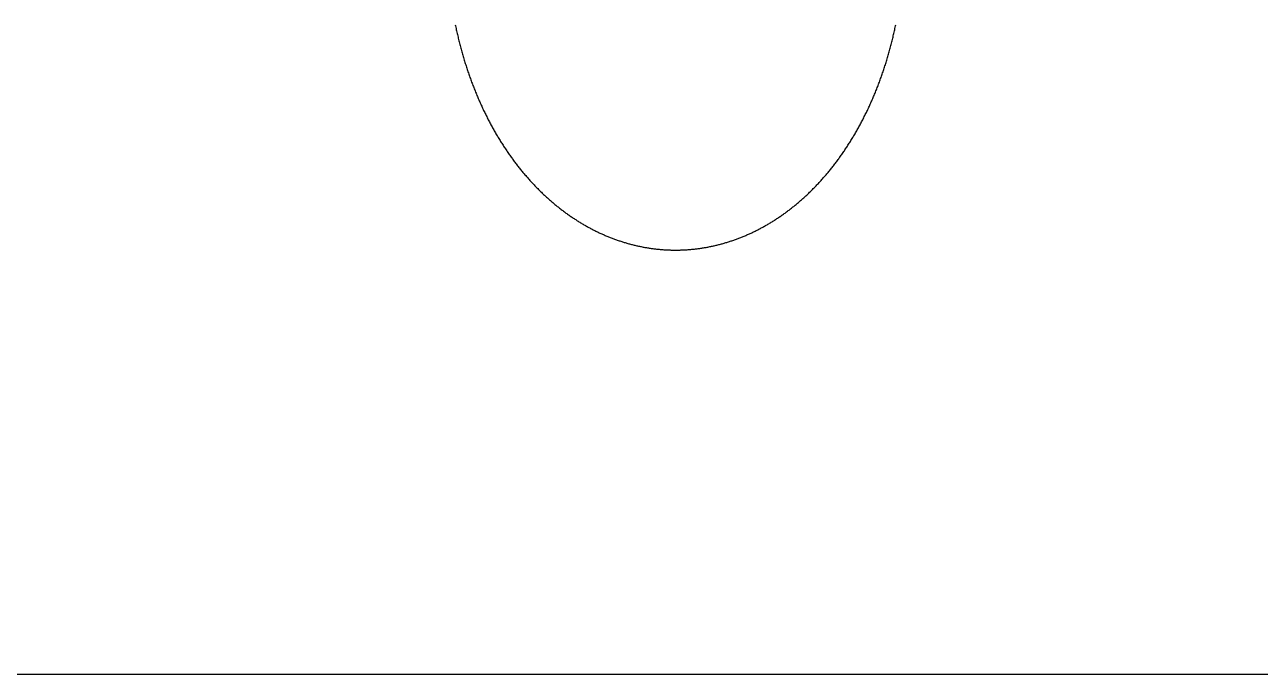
# Model space of a CAD drawing. Header units: metres. Extents: x 0 to 80, y 0 to 80.
# Drawn here: x 26.2 to 52.4, y 0 to 13.78 of the extents above; entities that cross this region are included whole.
import ezdxf

# ---------------------------------------------------------------- set-up
doc = ezdxf.new("R2010")
doc.units = ezdxf.units.M

msp = doc.modelspace()

# ---------------------------------------------------------------- linework, layer by layer
msp.add_line((0, 0), (80, 0))
at = {"layer": 'ENGRAVE'}
msp.add_lwpolyline([(35.3293, 13.781749), (35.334833, 13.755182), (35.340441, 13.728663), (35.346124, 13.702192), (35.351881, 13.675769), (35.357713, 13.649394), (35.363618, 13.623069), (35.369598, 13.596793), (35.375652, 13.570566), (35.38178, 13.544389), (35.387982, 13.518262), (35.394257, 13.492186), (35.400606, 13.46616), (35.407028, 13.440185), (35.413524, 13.414262), (35.420093, 13.38839), (35.426734, 13.36257), (35.433449, 13.336801), (35.440236, 13.311086), (35.447096, 13.285423), (35.454029, 13.259812), (35.461033, 13.234255), (35.46811, 13.208752), (35.475259, 13.183302), (35.48248, 13.157907), (35.489773, 13.132566), (35.497138, 13.107279), (35.504574, 13.082047), (35.512081, 13.056871), (35.51966, 13.03175), (35.527309, 13.006685), (35.53503, 12.981675), (35.542821, 12.956722), (35.550683, 12.931826), (35.558616, 12.906986), (35.566619, 12.882204), (35.574692, 12.857479), (35.582835, 12.832812), (35.591048, 12.808202), (35.599331, 12.783651), (35.607684, 12.759158), (35.616106, 12.734724), (35.624597, 12.710349), (35.633157, 12.686034), (35.641787, 12.661778), (35.650485, 12.637581), (35.659252, 12.613445), (35.668087, 12.589369), (35.676991, 12.565354), (35.685963, 12.5414), (35.695003, 12.517507), (35.704111, 12.493675), (35.713287, 12.469905), (35.72253, 12.446197), (35.731841, 12.422551), (35.741218, 12.398967), (35.750663, 12.375447), (35.760175, 12.351989), (35.769753, 12.328595), (35.779398, 12.305264), (35.78911, 12.281997), (35.798887, 12.258794), (35.808731, 12.235655), (35.81864, 12.21258), (35.828615, 12.189571), (35.838656, 12.166627), (35.848762, 12.143747), (35.858933, 12.120934), (35.869169, 12.098186), (35.87947, 12.075504), (35.889836, 12.052889), (35.900266, 12.03034), (35.91076, 12.007858), (35.921319, 11.985443), (35.931941, 11.963096), (35.942627, 11.940816), (35.953377, 11.918603), (35.96419, 11.896459), (35.975066, 11.874383), (35.986005, 11.852376), (35.997007, 11.830437), (36.008071, 11.808568), (36.019198, 11.786767), (36.030388, 11.765037), (36.041639, 11.743376), (36.052952, 11.721785), (36.064327, 11.700264), (36.075763, 11.678813), (36.087261, 11.657434), (36.098819, 11.636125), (36.110439, 11.614888), (36.122119, 11.593722), (36.13386, 11.572627), (36.145661, 11.551605), (36.157522, 11.530654), (36.169443, 11.509776), (36.181424, 11.488971), (36.193464, 11.468238), (36.205564, 11.447578), (36.217723, 11.426992), (36.229941, 11.406479), (36.242217, 11.38604), (36.254552, 11.365675), (36.266945, 11.345384), (36.279396, 11.325167), (36.291905, 11.305025), (36.304472, 11.284958), (36.317096, 11.264966), (36.329778, 11.24505), (36.342517, 11.225208), (36.355312, 11.205443), (36.368164, 11.185754), (36.381073, 11.16614), (36.394037, 11.146603), (36.407058, 11.127143), (36.420135, 11.10776), (36.433267, 11.088453), (36.446454, 11.069224), (36.459697, 11.050072), (36.472994, 11.030998), (36.486346, 11.012002), (36.499753, 10.993084), (36.513214, 10.974245), (36.526729, 10.955484), (36.540298, 10.936801), (36.553921, 10.918198), (36.567596, 10.899673), (36.581326, 10.881228), (36.595108, 10.862863), (36.608942, 10.844577), (36.62283, 10.826372), (36.636769, 10.808246), (36.650761, 10.790201), (36.664804, 10.772237), (36.678899, 10.754353), (36.693045, 10.73655), (36.707243, 10.718829), (36.721491, 10.701188), (36.735791, 10.68363), (36.75014, 10.666153), (36.76454, 10.648758), (36.77899, 10.631445), (36.79349, 10.614215), (36.808039, 10.597067), (36.822637, 10.580001), (36.837285, 10.563019), (36.851981, 10.54612), (36.866726, 10.529304), (36.881519, 10.512572), (36.896361, 10.495923), (36.91125, 10.479358), (36.926187, 10.462877), (36.941171, 10.44648), (36.956203, 10.430168), (36.971282, 10.41394), (36.986407, 10.397797), (37.001579, 10.381739), (37.016796, 10.365767), (37.03206, 10.349879), (37.04737, 10.334077), (37.062725, 10.31836), (37.078126, 10.30273), (37.093571, 10.287185), (37.109061, 10.271727), (37.124596, 10.256354), (37.140175, 10.241069), (37.155798, 10.22587), (37.171464, 10.210758), (37.187175, 10.195733), (37.202928, 10.180795), (37.218725, 10.165944), (37.234564, 10.151181), (37.250446, 10.136506), (37.26637, 10.121918), (37.282336, 10.107419), (37.298345, 10.093008), (37.314394, 10.078685), (37.330485, 10.06445), (37.346617, 10.050304), (37.362789, 10.036247), (37.379003, 10.022279), (37.395256, 10.0084), (37.41155, 9.994611), (37.427883, 9.980911), (37.444255, 9.9673), (37.460667, 9.953779), (37.477118, 9.940348), (37.493608, 9.927007), (37.510136, 9.913756), (37.526703, 9.900596), (37.543307, 9.887526), (37.559949, 9.874546), (37.576629, 9.861658), (37.593345, 9.84886), (37.610099, 9.836153), (37.626889, 9.823538), (37.643716, 9.811014), (37.660578, 9.798581), (37.677477, 9.78624), (37.694411, 9.773991), (37.711381, 9.761833), (37.728386, 9.749768), (37.745425, 9.737795), (37.762499, 9.725914), (37.779607, 9.714125), (37.79675, 9.702429), (37.813926, 9.690826), (37.831136, 9.679316), (37.848378, 9.667898), (37.865654, 9.656574), (37.882963, 9.645343), (37.900303, 9.634205), (37.917677, 9.62316), (37.935081, 9.612209), (37.952518, 9.601352), (37.969986, 9.590589), (37.987485, 9.579919), (38.005015, 9.569344), (38.022575, 9.558863), (38.040165, 9.548476), (38.057786, 9.538183), (38.075436, 9.527985), (38.093116, 9.517882), (38.110825, 9.507873), (38.128562, 9.497959), (38.146329, 9.48814), (38.164123, 9.478416), (38.181946, 9.468788), (38.199797, 9.459254), (38.217675, 9.449817), (38.23558, 9.440474), (38.253512, 9.431227), (38.271471, 9.422076), (38.289457, 9.413021), (38.307468, 9.404062), (38.325506, 9.395198), (38.343569, 9.386431), (38.361657, 9.37776), (38.379771, 9.369185), (38.397909, 9.360707), (38.416071, 9.352325), (38.434258, 9.34404), (38.452469, 9.335851), (38.470703, 9.32776), (38.488961, 9.319765), (38.507242, 9.311867), (38.525545, 9.304066), (38.543871, 9.296362), (38.562219, 9.288755), (38.58059, 9.281246), (38.598982, 9.273834), (38.617395, 9.26652), (38.635829, 9.259303), (38.654285, 9.252184), (38.67276, 9.245162), (38.691256, 9.238238), (38.709772, 9.231412), (38.728308, 9.224685), (38.746863, 9.218055), (38.765437, 9.211523), (38.78403, 9.205089), (38.802642, 9.198754), (38.821272, 9.192516), (38.83992, 9.186378), (38.858585, 9.180337), (38.877268, 9.174395), (38.895968, 9.168552), (38.914685, 9.162808), (38.933419, 9.157162), (38.952168, 9.151615), (38.970934, 9.146166), (38.989716, 9.140817), (39.008512, 9.135566), (39.027324, 9.130415), (39.046151, 9.125363), (39.064992, 9.120409), (39.083848, 9.115555), (39.102717, 9.1108), (39.121601, 9.106145), (39.140497, 9.101589), (39.159407, 9.097132), (39.178329, 9.092774), (39.197265, 9.088516), (39.216212, 9.084358), (39.235171, 9.080299), (39.254142, 9.07634), (39.273124, 9.072481), (39.292117, 9.068721), (39.311122, 9.065061), (39.330136, 9.061501), (39.349161, 9.05804), (39.368196, 9.05468), (39.38724, 9.051419), (39.406294, 9.048258), (39.425356, 9.045198), (39.444428, 9.042237), (39.463508, 9.039377), (39.482596, 9.036616), (39.501692, 9.033956), (39.520796, 9.031395), (39.539907, 9.028935), (39.559024, 9.026575), (39.578149, 9.024316), (39.59728, 9.022156), (39.616417, 9.020097), (39.63556, 9.018138), (39.654709, 9.01628), (39.673863, 9.014522), (39.693022, 9.012864), (39.712185, 9.011307), (39.731353, 9.00985), (39.750525, 9.008493), (39.769701, 9.007237), (39.78888, 9.006081), (39.808063, 9.005026), (39.827248, 9.004071), (39.846436, 9.003217), (39.865626, 9.002463), (39.884819, 9.001809), (39.904013, 9.001257), (39.923209, 9.000804), (39.942405, 9.000452), (39.961603, 9.000201), (39.980801, 9.00005), (40, 9), (40.019199, 9.00005), (40.038397, 9.000201), (40.057595, 9.000452), (40.076791, 9.000804), (40.095987, 9.001257), (40.115181, 9.001809), (40.134374, 9.002463), (40.153564, 9.003217), (40.172752, 9.004071), (40.191937, 9.005026), (40.21112, 9.006081), (40.230299, 9.007237), (40.249475, 9.008493), (40.268647, 9.00985), (40.287815, 9.011307), (40.306978, 9.012864), (40.326137, 9.014522), (40.345291, 9.01628), (40.36444, 9.018138), (40.383583, 9.020097), (40.40272, 9.022156), (40.421851, 9.024316), (40.440976, 9.026575), (40.460093, 9.028935), (40.479204, 9.031395), (40.498308, 9.033956), (40.517404, 9.036616), (40.536492, 9.039377), (40.555572, 9.042237), (40.574644, 9.045198), (40.593706, 9.048258), (40.61276, 9.051419), (40.631804, 9.05468), (40.650839, 9.05804), (40.669864, 9.061501), (40.688878, 9.065061), (40.707883, 9.068721), (40.726876, 9.072481), (40.745858, 9.07634), (40.764829, 9.080299), (40.783788, 9.084358), (40.802735, 9.088516), (40.821671, 9.092774), (40.840593, 9.097132), (40.859503, 9.101589), (40.878399, 9.106145), (40.897283, 9.1108), (40.916152, 9.115555), (40.935008, 9.120409), (40.953849, 9.125363), (40.972676, 9.130415), (40.991488, 9.135566), (41.010284, 9.140817), (41.029066, 9.146166), (41.047832, 9.151615), (41.066581, 9.157162), (41.085315, 9.162808), (41.104032, 9.168552), (41.122732, 9.174395), (41.141415, 9.180337), (41.16008, 9.186378), (41.178728, 9.192516), (41.197358, 9.198754), (41.21597, 9.205089), (41.234563, 9.211523), (41.253137, 9.218055), (41.271692, 9.224685), (41.290228, 9.231412), (41.308744, 9.238238), (41.32724, 9.245162), (41.345715, 9.252184), (41.364171, 9.259303), (41.382605, 9.26652), (41.401018, 9.273834), (41.41941, 9.281246), (41.437781, 9.288755), (41.456129, 9.296362), (41.474455, 9.304066), (41.492758, 9.311867), (41.511039, 9.319765), (41.529297, 9.32776), (41.547531, 9.335851), (41.565742, 9.34404), (41.583929, 9.352325), (41.602091, 9.360707), (41.620229, 9.369185), (41.638343, 9.37776), (41.656431, 9.386431), (41.674494, 9.395198), (41.692532, 9.404062), (41.710543, 9.413021), (41.728529, 9.422076), (41.746488, 9.431227), (41.76442, 9.440474), (41.782325, 9.449817), (41.800203, 9.459254), (41.818054, 9.468788), (41.835877, 9.478416), (41.853671, 9.48814), (41.871438, 9.497959), (41.889175, 9.507873), (41.906884, 9.517882), (41.924564, 9.527985), (41.942214, 9.538183), (41.959835, 9.548476), (41.977425, 9.558863), (41.994985, 9.569344), (42.012515, 9.579919), (42.030014, 9.590589), (42.047482, 9.601352), (42.064919, 9.612209), (42.082323, 9.62316), (42.099697, 9.634205), (42.117037, 9.645343), (42.134346, 9.656574), (42.151622, 9.667898), (42.168864, 9.679316), (42.186074, 9.690826), (42.20325, 9.702429), (42.220393, 9.714125), (42.237501, 9.725914), (42.254575, 9.737795), (42.271614, 9.749768), (42.288619, 9.761833), (42.305589, 9.773991), (42.322523, 9.78624), (42.339422, 9.798581), (42.356284, 9.811014), (42.373111, 9.823538), (42.389901, 9.836153), (42.406655, 9.84886), (42.423371, 9.861658), (42.440051, 9.874546), (42.456693, 9.887526), (42.473297, 9.900596), (42.489864, 9.913756), (42.506392, 9.927007), (42.522882, 9.940348), (42.539333, 9.953779), (42.555745, 9.9673), (42.572117, 9.980911), (42.58845, 9.994611), (42.604744, 10.0084), (42.620997, 10.022279), (42.637211, 10.036247), (42.653383, 10.050304), (42.669515, 10.06445), (42.685606, 10.078685), (42.701655, 10.093008), (42.717664, 10.107419), (42.73363, 10.121918), (42.749554, 10.136506), (42.765436, 10.151181), (42.781275, 10.165944), (42.797072, 10.180795), (42.812825, 10.195733), (42.828536, 10.210758), (42.844202, 10.22587), (42.859825, 10.241069), (42.875404, 10.256354), (42.890939, 10.271727), (42.906429, 10.287185), (42.921874, 10.30273), (42.937275, 10.31836), (42.95263, 10.334077), (42.96794, 10.349879), (42.983204, 10.365767), (42.998421, 10.381739), (43.013593, 10.397797), (43.028718, 10.41394), (43.043797, 10.430168), (43.058829, 10.44648), (43.073813, 10.462877), (43.08875, 10.479358), (43.103639, 10.495923), (43.118481, 10.512572), (43.133274, 10.529304), (43.148019, 10.54612), (43.162715, 10.563019), (43.177363, 10.580001), (43.191961, 10.597067), (43.20651, 10.614215), (43.22101, 10.631445), (43.23546, 10.648758), (43.24986, 10.666153), (43.264209, 10.68363), (43.278509, 10.701188), (43.292757, 10.718829), (43.306955, 10.73655), (43.321101, 10.754353), (43.335196, 10.772237), (43.349239, 10.790201), (43.363231, 10.808246), (43.37717, 10.826372), (43.391058, 10.844577), (43.404892, 10.862863), (43.418674, 10.881228), (43.432404, 10.899673), (43.446079, 10.918198), (43.459702, 10.936801), (43.473271, 10.955484), (43.486786, 10.974245), (43.500247, 10.993084), (43.513654, 11.012002), (43.527006, 11.030998), (43.540303, 11.050072), (43.553546, 11.069224), (43.566733, 11.088453), (43.579865, 11.10776), (43.592942, 11.127143), (43.605963, 11.146603), (43.618927, 11.16614), (43.631836, 11.185754), (43.644688, 11.205443), (43.657483, 11.225208), (43.670222, 11.24505), (43.682904, 11.264966), (43.695528, 11.284958), (43.708095, 11.305025), (43.720604, 11.325167), (43.733055, 11.345384), (43.745448, 11.365675), (43.757783, 11.38604), (43.770059, 11.406479), (43.782277, 11.426992), (43.794436, 11.447578), (43.806536, 11.468238), (43.818576, 11.488971), (43.830557, 11.509776), (43.842478, 11.530654), (43.854339, 11.551605), (43.86614, 11.572627), (43.877881, 11.593722), (43.889561, 11.614888), (43.901181, 11.636125), (43.912739, 11.657434), (43.924237, 11.678813), (43.935673, 11.700264), (43.947048, 11.721785), (43.958361, 11.743376), (43.969612, 11.765037), (43.980802, 11.786767), (43.991929, 11.808568), (44.002993, 11.830437), (44.013995, 11.852376), (44.024934, 11.874383), (44.03581, 11.896459), (44.046623, 11.918603), (44.057373, 11.940816), (44.068059, 11.963096), (44.078681, 11.985443), (44.08924, 12.007858), (44.099734, 12.03034), (44.110164, 12.052889), (44.12053, 12.075504), (44.130831, 12.098186), (44.141067, 12.120934), (44.151238, 12.143747), (44.161344, 12.166627), (44.171385, 12.189571), (44.18136, 12.21258), (44.191269, 12.235655), (44.201113, 12.258794), (44.21089, 12.281997), (44.220602, 12.305264), (44.230247, 12.328595), (44.239825, 12.351989), (44.249337, 12.375447), (44.258782, 12.398967), (44.268159, 12.422551), (44.27747, 12.446197), (44.286713, 12.469905), (44.295889, 12.493675), (44.304997, 12.517507), (44.314037, 12.5414), (44.323009, 12.565354), (44.331913, 12.589369), (44.340748, 12.613445), (44.349515, 12.637581), (44.358213, 12.661778), (44.366843, 12.686034), (44.375403, 12.710349), (44.383894, 12.734724), (44.392316, 12.759158), (44.400669, 12.783651), (44.408952, 12.808202), (44.417165, 12.832812), (44.425308, 12.857479), (44.433381, 12.882204), (44.441384, 12.906986), (44.449317, 12.931826), (44.457179, 12.956722), (44.46497, 12.981675), (44.472691, 13.006685), (44.48034, 13.03175), (44.487919, 13.056871), (44.495426, 13.082047), (44.502862, 13.107279), (44.510227, 13.132566), (44.51752, 13.157907), (44.524741, 13.183302), (44.53189, 13.208752), (44.538967, 13.234255), (44.545971, 13.259812), (44.552904, 13.285423), (44.559764, 13.311086), (44.566551, 13.336801), (44.573266, 13.36257), (44.579907, 13.38839), (44.586476, 13.414262), (44.592972, 13.440185), (44.599394, 13.46616), (44.605743, 13.492186), (44.612018, 13.518262), (44.61822, 13.544389), (44.624348, 13.570566), (44.630402, 13.596793), (44.636382, 13.623069), (44.642287, 13.649394), (44.648119, 13.675769), (44.653876, 13.702192), (44.659559, 13.728663), (44.665167, 13.755182), (44.6707, 13.781749)], dxfattribs=at)

doc.saveas('drawing.dxf')
